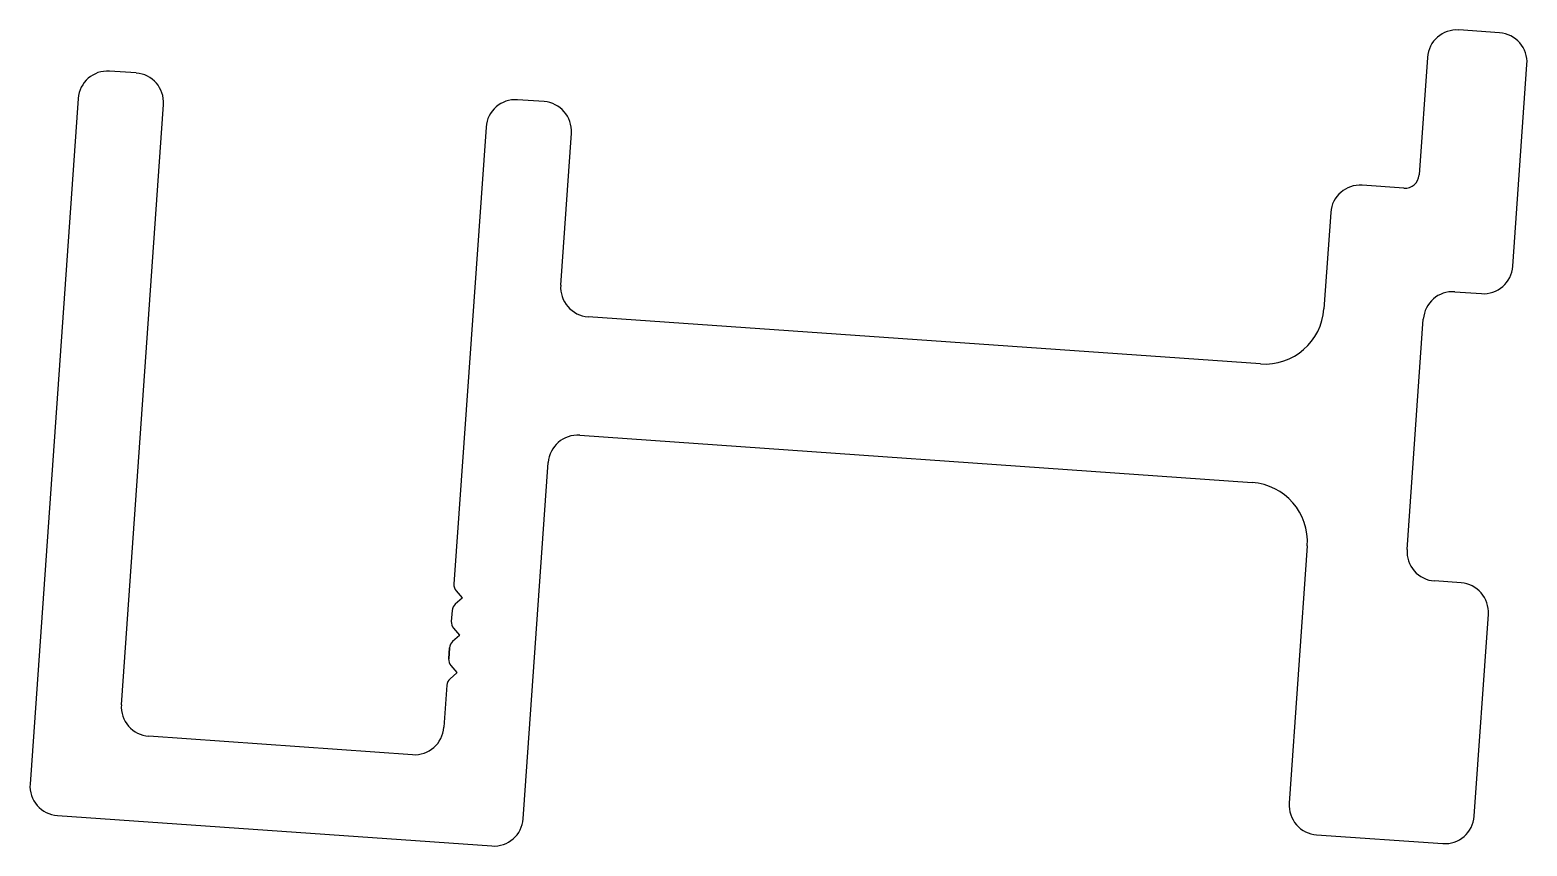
# Model space of a CAD drawing. Extents: x -18.4 to 21.6, y 9.6 to 31.4.
import ezdxf

# ---------------------------------------------------------------- set-up
doc = ezdxf.new("R2010")
doc.units = 0
doc.layers.add('DIES', color=7, linetype='CONTINUOUS')

msp = doc.modelspace()

# ---------------------------------------------------------------- linework, layer by layer
at = {"layer": 'DIES'}
for p, q in [((20.886, 31.319), (19.796, 31.396)), ((18.956, 30.665), (18.735, 27.523)), ((21.237, 25.082), (21.616, 30.478)), ((-15.537, 30.247), (-16.247, 30.296)), ((-17.087, 29.566), (-18.373, 11.247)), ((-15.932, 13.367), (-14.807, 29.406)), ((-4.642, 29.482), (-5.352, 29.532)), ((-6.192, 28.802), (-7.049, 16.59)), ((-4.197, 24.575), (-3.912, 28.641)), ((18.328, 27.17), (17.213, 27.248)), ((16.373, 26.518), (16.192, 23.946)), ((19.687, 24.401), (20.397, 24.351)), ((14.498, 22.474), (-3.467, 23.734)), ((18.415, 17.514), (18.847, 23.671)), ((-3.689, 20.567), (14.275, 19.306)), ((-5.197, 10.322), (-4.53, 19.837)), ((15.748, 17.612), (15.265, 10.732)), ((-6.988, 16.408), (-6.83, 16.226)), ((19.854, 16.623), (19.145, 16.673)), ((-6.831, 16.214), (-7.013, 16.056)), ((-7.099, 15.884), (-7.119, 15.592)), ((20.206, 10.386), (20.585, 15.783)), ((-6.901, 15.217), (-7.083, 15.058)), ((-7.058, 15.411), (-6.9, 15.228)), ((-7.169, 14.887), (-7.189, 14.595)), ((-7.189, 14.595), (-7.169, 14.887)), ((-7.169, 14.887), (-7.189, 14.595)), ((-7.189, 14.595), (-7.169, 14.887)), ((-7.169, 14.887), (-7.189, 14.595)), ((-7.128, 14.413), (-6.97, 14.231)), ((-6.971, 14.219), (-7.153, 14.061)), ((-7.239, 13.889), (-7.318, 12.763)), ((-7.239, 13.889), (-7.239, 13.889)), ((-7.239, 13.889), (-7.239, 13.889)), ((-8.158, 12.032), (-15.202, 12.527)), ((-17.643, 10.406), (-6.038, 9.592)), ((15.995, 9.892), (19.365, 9.655))]:
    msp.add_line(p, q, dxfattribs=at)
for centre, radius, start, end in [((19.741, 30.61), 0.787, 85.9859, 175.9859), ((20.83, 30.534), 0.787, 355.9859, 85.9859), ((-16.302, 29.511), 0.787, 85.9859, 175.9859), ((-15.592, 29.461), 0.787, 355.9859, 85.9859), ((-5.407, 28.746), 0.787, 85.9859, 175.9859), ((-4.697, 28.697), 0.787, 355.9859, 85.9859), ((17.158, 26.463), 0.787, 85.9859, 175.9859), ((18.355, 27.55), 0.381, 265.9859, 355.9859), ((20.452, 25.137), 0.787, 265.9859, 355.9859), ((-3.412, 24.52), 0.787, 175.9859, 265.9859), ((19.632, 23.616), 0.787, 85.9859, 175.9859), ((14.609, 24.057), 1.587, 265.9859, 355.9859), ((-3.744, 19.782), 0.787, 85.9859, 175.9859), ((14.164, 17.723), 1.587, 355.9859, 85.9859), ((19.2, 17.458), 0.787, 175.9859, 265.9859), ((-6.8, 16.572), 0.25, 175.9859, 220.9859), ((19.799, 15.838), 0.787, 355.9859, 85.9859), ((-6.849, 15.867), 0.25, 130.9859, 175.9859), ((-6.836, 16.22), 0.008, 310.9859, 40.9859), ((-6.87, 15.575), 0.25, 175.9859, 220.9859), ((-6.906, 15.223), 0.008, 310.9859, 40.9859), ((-6.919, 14.869), 0.25, 130.9859, 175.9859), ((-6.94, 14.577), 0.25, 175.9859, 220.9859), ((-6.989, 13.872), 0.25, 130.9859, 175.9859), ((-6.976, 14.225), 0.008, 310.9859, 40.9859), ((-15.147, 13.312), 0.787, 175.9859, 265.9859), ((-8.103, 12.818), 0.787, 265.9859, 355.9859), ((-17.587, 11.192), 0.787, 175.9859, 265.9859), ((16.051, 10.677), 0.787, 175.9859, 265.9859), ((-5.983, 10.377), 0.787, 265.9859, 355.9859), ((19.42, 10.441), 0.787, 265.9859, 355.9859)]:
    msp.add_arc(centre, radius, start, end, dxfattribs=at)

doc.saveas('drawing.dxf')
